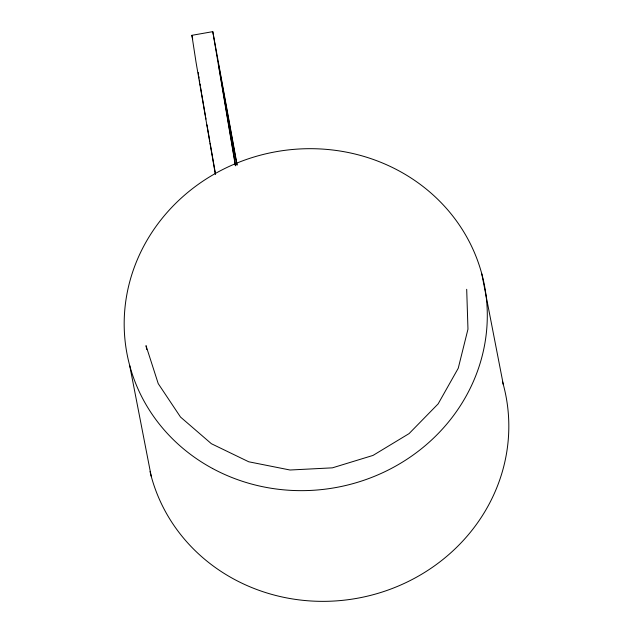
<?xml version="1.0" encoding="UTF-8"?>
<svg xmlns="http://www.w3.org/2000/svg" width="633" height="633" viewBox="0 0 633 633"><rect width="100%" height="100%" fill="white"/><g stroke="black" fill="none" stroke-linecap="round" stroke-linejoin="round"><path stroke-width="0.95" d="M215.347 174.289L196.032 62.208L191.894 35.321L212.791 31.65L237.138 164.968M191.894 35.321L192.701 39.135M481.792 273.844L503.314 384.548M146.769 349.535L146.017 345.665L158.226 383.622L180.524 417.068L211.398 443.725L248.745 461.789L290.017 470.01L332.396 467.842L373.011 455.42L409.076 433.605L438.147 403.87L458.237 368.256L467.969 329.176L466.695 289.305M129.686 365.494L151.208 476.198M236.916 165.063L218.646 65.183L235.563 165.49M212.459 156.588L215.521 173.996M235.397 165.814L212.791 31.65M206.951 124.82L209.792 141.183M210.124 143.113L212.292 155.623M201.808 94.594L205.329 115.333M205.654 117.224L205.97 119.107M198.778 76.174L199.102 78.112M199.419 80.059L199.735 81.997M200.052 83.944L200.368 85.882M200.693 87.821L201.642 93.652M198.248 72.478L198.501 74.298M502.531 381.77A181.964 170.554 -11 0 1 370.661 595.36A181.964 170.554 -11 0 1 150.029 471.53M212.648 468.547A181.964 170.554 -11 0 0 487.283 318.035A181.964 170.554 -11 0 0 217.285 172.413A181.964 170.554 -11 0 0 212.648 468.547"/></g></svg>
